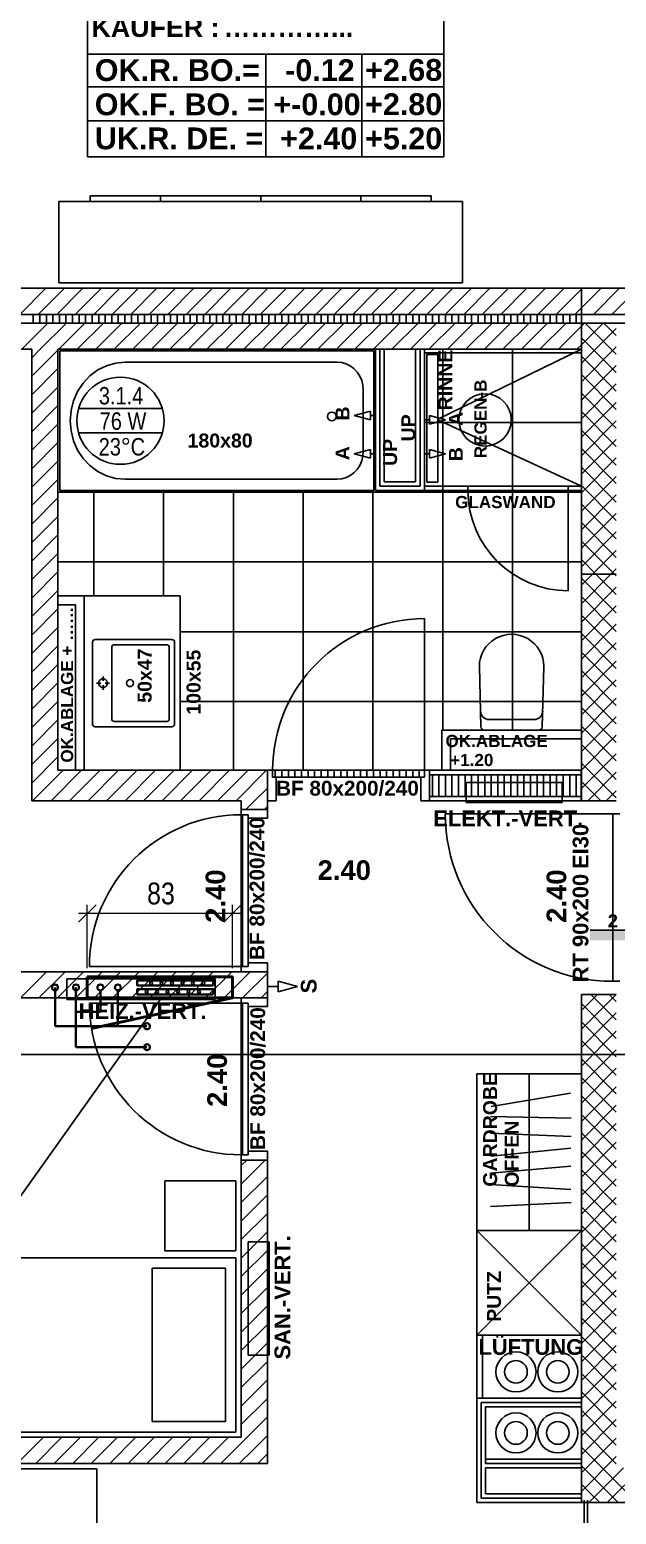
# Model space of a CAD drawing. Extents: x -13068 to 19137, y -13507 to 12485.
# Drawn here: x -5707 to -2345, y -2637 to 5878 of the extents above; entities that cross this region are included whole.
import ezdxf
from ezdxf.lldxf.tags import DXFTag

# ---------------------------------------------------------------- set-up
doc = ezdxf.new("R2010")
doc.units = 0
doc.header["$LTSCALE"] = 50
doc.layers.get('0').update_dxf_attribs({"lineweight": 18})
doc.layers.get('Defpoints').update_dxf_attribs({"lineweight": 25})
for name, color, linetype, lineweight, true_color in [('A04_1.OGHaus 7$0$010 Aussenwände', 9, 'Continuous', 25, 0x808080), ('A04_1.OGHaus 7$0$010 Türen', 9, 'Continuous', 25, 0x808080), ('A04_1.OGHaus 7$0$015 Innenwände', 9, 'Continuous', 25, 0x808080), ('A04_1.OGHaus 7$0$015 Innenwände Bauteilschraffuren', 9, 'Continuous', 25, 0x808080), ('A04_1.OGHaus 7$0$015 Innenwände Schichttrennlinien', 9, 'Continuous', 25, 0x808080), ('A04_1.OGHaus 7$0$060 Möbel Einbau', 9, 'Continuous', 25, 0x808080), ('A04_1.OGHaus 7$0$060 Möbel Einbau Bauteilschraffuren', 9, 'Continuous', 25, 0x808080), ('A04_1.OGHaus 7$0$065 Möbel Einrichtung', 9, 'Continuous', 25, 0x808080), ('A04_1.OGHaus 7$0$090 Schraffuren', 9, 'Continuous', 25, 0x808080), ('A04_1.OGHaus 7$0$090 Schraffuren Bauteilschraffuren', 9, 'Continuous', 25, 0x808080), ('A04_1.OGHaus 7$0$155 Beschriftungen Projekt', 9, 'Continuous', 25, 0x808080), ('A04_1.OGHaus 7$0$155 Beschriftungen Projekt Bauteilschraffuren', 9, 'Continuous', 25, 0x808080), ('H-APPARATE', 7, 'Continuous', 50, 0x7fff9f), ('H-ARMATUREN', 7, 'Continuous', 35, 0x00cc33), ('H-RAUMNUMMERN', 240, 'Continuous', 25, 0xff003f), ('H-RL', 7, 'STRICHLINIE2', 35, 0x7f9fff), ('H-TEXT', 240, 'Continuous', 25, 0xff003f), ('H-VERMASSUNG', 220, 'Continuous', 18, 0xff00bf), ('H-VL', 240, 'Continuous', 35, 0xff003f), ('MRI XREF', 9, 'Continuous', 25, 0x808080)]:
    doc.layers.add(name, color=color, linetype=linetype, lineweight=lineweight, true_color=true_color)
doc.styles.add('MRI', font='ARIALN.TTF')
doc.styles.get("Standard").update_dxf_attribs({"font": 'ARIALN.TTF'})
tags = doc.linetypes.add('HIDDEN', pattern=[0.375, 0.25, -0.125]).pattern_tags.tags
tags[6:7] = [DXFTag(74, 4), DXFTag(75, 0), DXFTag(340, '0'), DXFTag(46, 1.0), DXFTag(50, 0.0), DXFTag(44, 0.0), DXFTag(45, 0.0)]
tags[4:5] = [DXFTag(74, 4), DXFTag(75, 0), DXFTag(340, '0'), DXFTag(46, 1.0), DXFTag(50, 0.0), DXFTag(44, 0.0), DXFTag(45, 0.0)]
tags = doc.linetypes.add('STRICHLINIE2', pattern=[0.75, 0.5, -0.25]).pattern_tags.tags
tags[6:7] = [DXFTag(74, 4), DXFTag(75, 0), DXFTag(340, '0'), DXFTag(46, 1.0), DXFTag(50, 0.0), DXFTag(44, 0.0), DXFTag(45, 0.0)]
tags[4:5] = [DXFTag(74, 4), DXFTag(75, 0), DXFTag(340, '0'), DXFTag(46, 1.0), DXFTag(50, 0.0), DXFTag(44, 0.0), DXFTag(45, 0.0)]

# ---------------------------------------------------------------- blocks, each defined once
blk = doc.blocks.new('Blockreferenz-A0MMLJN3LK', base_point=(-11667.3, -13506.6))
at = {"layer": 'A04_1.OGHaus 7$0$010 Aussenwände', "color": 0, "linetype": 'ByBlock', "lineweight": -2}
blk.add_line((11667.3, 0), (-11667.3, 0), dxfattribs=at)
at = {"layer": 'A04_1.OGHaus 7$0$010 Türen', "color": 0, "linetype": 'ByBlock', "lineweight": -2}
for p, q in [((-3445, 1630), (-3445, 2500)), ((-4315, 1630), (-4345, 1630)), ((-4345, 1630), (-4345, 1455)), ((-4345, 1630), (-4345, 1455)), ((-4315, 1590), (-4315, 1630)), ((-3445, 1630), (-4315, 1630)), ((-4315, 1630), (-4315, 1590)), ((-3445, 1590), (-3445, 1630)), ((-3445, 1630), (-3415, 1630)), ((-3445, 1590), (-3445, 1630)), ((-3415, 1630), (-3415, 1455)), ((-3415, 1630), (-3415, 1455)), ((-4295, 1590), (-4315, 1590)), ((-4315, 1590), (-3445, 1590)), ((-4295, 1455), (-4295, 1590)), ((-3465, 1455), (-3465, 1590)), ((-3465, 1590), (-3445, 1590)), ((-4345, 1455), (-4295, 1455)), ((-3415, 1455), (-3465, 1455)), ((-4495, 1375), (-4495, 1405)), ((-4495, 1405), (-4345, 1405)), ((-4345, 1405), (-4495, 1405)), ((-4455, 1375), (-4495, 1375)), ((-4495, 505), (-4495, 1375)), ((-4495, 1375), (-4455, 1375)), ((-4455, 1355), (-4455, 1375)), ((-4455, 1375), (-4455, 505)), ((-4345, 1405), (-4345, 1355)), ((-2365, 1380), (-3325, 1380)), ((-2325, 1380), (-2365, 1380)), ((-2365, 1380), (-2365, 420)), ((-4345, 1355), (-4455, 1355)), ((-4345, 525), (-4455, 525)), ((-4455, 525), (-4455, 505)), ((-4345, 475), (-4345, 525)), ((-4495, 505), (-5365, 505)), ((-4455, 505), (-4495, 505)), ((-4495, 505), (-4495, 475)), ((-4455, 505), (-4495, 505)), ((-4495, 475), (-4345, 475)), ((-4345, 475), (-4495, 475)), ((-2365, 420), (-2325, 420)), ((-4495, 295), (-5365, 295)), ((-4495, 295), (-4495, 325)), ((-4495, 325), (-4345, 325)), ((-4345, 325), (-4495, 325)), ((-4455, 295), (-4495, 295)), ((-4455, 295), (-4495, 295)), ((-4495, 295), (-4495, -575)), ((-4455, 275), (-4455, 295)), ((-4455, -575), (-4455, 295)), ((-4345, 275), (-4455, 275)), ((-4345, 325), (-4345, 275)), ((-4455, -575), (-4495, -575)), ((-4495, -575), (-4495, -605)), ((-4495, -575), (-4455, -575)), ((-4345, -555), (-4455, -555)), ((-4455, -555), (-4455, -575)), ((-4345, -605), (-4345, -555)), ((-4495, -605), (-4345, -605)), ((-4345, -605), (-4495, -605))]:
    blk.add_line(p, q, dxfattribs=at)
for centre, major_axis in [((-3445, 1630), (0, 870)), ((-4495, 505), (0, 870)), ((-2365, 1380), (-960, 0)), ((-4495, 295), (-870, 0))]:
    blk.add_ellipse(centre, major_axis=major_axis, ratio=1, start_param=0, end_param=1.570796, dxfattribs=at)
at = {"layer": 'A04_1.OGHaus 7$0$015 Innenwände', "color": 0, "linetype": 'ByBlock', "lineweight": -2}
for p, q in [((-2545, 4395), (-6395, 4395)), ((-2545, 4395), (-2545, 4245)), ((-2295, 4395), (-2545, 4395)), ((-2545, 4245), (-2545, 4395)), ((-2545, 4245), (-2295, 4245)), ((-2545, 4195), (-2545, 4245)), ((-2545, 4195), (-2545, 2755)), ((-2545, 4195), (-2345, 4195)), ((-2545, 4045), (-2545, 4195)), ((-6395, 4045), (-5695, 4045)), ((-5695, 4045), (-5695, 1455)), ((-5545, 1630), (-5545, 4045)), ((-5545, 4045), (-2545, 4045)), ((-3725, 4045), (-3700, 4045)), ((-3725, 4045), (-3725, 3235)), ((-3700, 4045), (-3675, 4045)), ((-3675, 3285), (-3675, 4045)), ((-3495, 4045), (-3495, 3285)), ((-3470, 4045), (-3495, 4045)), ((-3445, 4045), (-3470, 4045)), ((-3445, 3235), (-3445, 4045)), ((-3495, 3285), (-3675, 3285)), ((-3444, 3260), (-3444, 3235)), ((-2545, 3260), (-3444, 3260)), ((-2545, 3235), (-2545, 3260)), ((-3725, 3235), (-3445, 3235)), ((-3444, 3235), (-2545, 3235)), ((-2545, 2755), (-2345, 2755)), ((-2545, 2755), (-2545, 1455)), ((-2545, 2755), (-2345, 2755)), ((-4345, 1630), (-5545, 1630)), ((-4345, 1630), (-4345, 1455)), ((-3415, 1630), (-3415, 1455)), ((-3415, 1630), (-3415, 1455)), ((-2546, 1630), (-3415, 1630)), ((-2546, 1455), (-2546, 1630)), ((-5695, 1455), (-4495, 1455)), ((-4495, 1455), (-4495, 1405)), ((-4345, 1405), (-4345, 1455)), ((-3415, 1455), (-2546, 1455)), ((-2345, 1455), (-2545, 1455)), ((-4345, 1405), (-4495, 1405)), ((-4495, 475), (-9370, 475)), ((-4345, 475), (-4495, 475)), ((-4345, 325), (-4345, 475)), ((-2345, 345), (-2545, 345)), ((-2545, 345), (-2545, -2570)), ((-9370, 325), (-4495, 325)), ((-4345, 325), (-4495, 325)), ((-4345, -605), (-4495, -605)), ((-4495, -605), (-4495, -2195)), ((-4345, -2345), (-4345, -605)), ((-2545, -1970), (-3145, -1970)), ((-3145, -1970), (-3145, -2570)), ((-3095, -2020), (-2545, -2020)), ((-3095, -2345), (-3095, -2020)), ((-2545, -1970), (-2545, -1995)), ((-2545, -1995), (-2545, -2020)), ((-4495, -2195), (-9395, -2195)), ((-9395, -2345), (-4345, -2345)), ((-3095, -2320), (-3095, -2345)), ((-2545, -2320), (-3095, -2320)), ((-3095, -2370), (-2545, -2370)), ((-3095, -2520), (-3095, -2370)), ((-2545, -2320), (-2545, -2345)), ((-2545, -2345), (-2545, -2370)), ((-2545, -2520), (-3095, -2520)), ((-2545, -2545), (-2545, -2520)), ((-2545, -2570), (-2545, -2545)), ((-3145, -2570), (-2545, -2570)), ((-2545, -2570), (-25, -2570))]:
    blk.add_line(p, q, dxfattribs=at)
at = {"layer": 'A04_1.OGHaus 7$0$015 Innenwände Bauteilschraffuren', "color": 0, "linetype": 'ByBlock', "lineweight": -2}
for p, q in [((-5764.6, 4245), (-5614.6, 4395)), ((-5658.5, 4245), (-5508.5, 4395)), ((-5552.4, 4245), (-5402.4, 4395)), ((-5446.4, 4245), (-5296.4, 4395)), ((-5340.3, 4245), (-5190.3, 4395)), ((-5234.2, 4245), (-5084.2, 4395)), ((-5128.2, 4245), (-4978.2, 4395)), ((-5022.1, 4245), (-4872.1, 4395)), ((-4916.1, 4245), (-4766.1, 4395)), ((-4810, 4245), (-4660, 4395)), ((-4703.9, 4245), (-4553.9, 4395)), ((-4597.9, 4245), (-4447.9, 4395)), ((-4491.8, 4245), (-4341.8, 4395)), ((-4385.7, 4245), (-4235.7, 4395)), ((-4279.7, 4245), (-4129.7, 4395)), ((-4173.6, 4245), (-4023.6, 4395)), ((-4067.5, 4245), (-3917.5, 4395)), ((-3961.5, 4245), (-3811.5, 4395)), ((-3855.4, 4245), (-3705.4, 4395)), ((-3749.3, 4245), (-3599.3, 4395)), ((-3643.3, 4245), (-3493.3, 4395)), ((-3537.2, 4245), (-3387.2, 4395)), ((-3431.1, 4245), (-3281.1, 4395)), ((-3325.1, 4245), (-3175.1, 4395)), ((-3219, 4245), (-3069, 4395)), ((-3112.9, 4245), (-2962.9, 4395)), ((-3006.9, 4245), (-2856.9, 4395)), ((-2900.8, 4245), (-2750.8, 4395)), ((-2794.7, 4245), (-2644.7, 4395)), ((-2688.7, 4245), (-2545, 4388.7)), ((-2545, 4388.7), (-2538.7, 4395)), ((-2545, 4282.6), (-2432.6, 4395)), ((-2476.5, 4245), (-2326.5, 4395)), ((-2582.6, 4245), (-2545, 4282.6)), ((-2370.5, 4245), (-2295, 4320.5)), ((-5752.4, 4045), (-5602.4, 4195)), ((-5686.8, 4195), (-5686.8, 4245)), ((-5649.3, 4195), (-5649.3, 4245)), ((-5646.4, 4045), (-5496.4, 4195)), ((-5611.8, 4195), (-5611.8, 4245)), ((-5574.3, 4195), (-5574.3, 4245)), ((-5540.3, 4045), (-5390.3, 4195)), ((-5536.8, 4195), (-5536.8, 4245)), ((-5499.3, 4195), (-5499.3, 4245)), ((-5461.8, 4195), (-5461.8, 4245)), ((-5434.2, 4045), (-5284.2, 4195)), ((-5424.3, 4195), (-5424.3, 4245)), ((-5386.8, 4195), (-5386.8, 4245)), ((-5349.3, 4195), (-5349.3, 4245)), ((-5328.2, 4045), (-5178.2, 4195)), ((-5311.8, 4195), (-5311.8, 4245)), ((-5274.3, 4195), (-5274.3, 4245)), ((-5236.8, 4195), (-5236.8, 4245)), ((-5222.1, 4045), (-5072.1, 4195)), ((-5199.3, 4195), (-5199.3, 4245)), ((-5161.8, 4195), (-5161.8, 4245)), ((-5124.3, 4195), (-5124.3, 4245)), ((-5116.1, 4045), (-4966.1, 4195)), ((-5086.8, 4195), (-5086.8, 4245)), ((-5049.3, 4195), (-5049.3, 4245)), ((-5011.8, 4195), (-5011.8, 4245)), ((-5010, 4045), (-4860, 4195)), ((-4974.3, 4195), (-4974.3, 4245)), ((-4936.8, 4195), (-4936.8, 4245)), ((-4903.9, 4045), (-4753.9, 4195)), ((-4899.3, 4195), (-4899.3, 4245)), ((-4861.8, 4195), (-4861.8, 4245)), ((-4824.3, 4195), (-4824.3, 4245)), ((-4797.9, 4045), (-4647.9, 4195)), ((-4786.8, 4195), (-4786.8, 4245)), ((-4749.3, 4195), (-4749.3, 4245)), ((-4711.8, 4195), (-4711.8, 4245)), ((-4691.8, 4045), (-4541.8, 4195)), ((-4674.3, 4195), (-4674.3, 4245)), ((-4636.8, 4195), (-4636.8, 4245)), ((-4599.3, 4195), (-4599.3, 4245)), ((-4585.7, 4045), (-4435.7, 4195)), ((-4561.8, 4195), (-4561.8, 4245)), ((-4524.3, 4195), (-4524.3, 4245)), ((-4486.8, 4195), (-4486.8, 4245)), ((-4479.7, 4045), (-4329.7, 4195)), ((-4449.3, 4195), (-4449.3, 4245)), ((-4411.8, 4195), (-4411.8, 4245)), ((-4374.3, 4195), (-4374.3, 4245)), ((-4373.6, 4045), (-4223.6, 4195)), ((-4336.8, 4195), (-4336.8, 4245)), ((-4299.3, 4195), (-4299.3, 4245)), ((-4267.5, 4045), (-4117.5, 4195)), ((-4261.8, 4195), (-4261.8, 4245)), ((-4224.3, 4195), (-4224.3, 4245)), ((-4186.8, 4195), (-4186.8, 4245)), ((-4161.5, 4045), (-4011.5, 4195)), ((-4149.3, 4195), (-4149.3, 4245)), ((-4111.8, 4195), (-4111.8, 4245)), ((-4074.3, 4195), (-4074.3, 4245)), ((-4055.4, 4045), (-3905.4, 4195)), ((-4036.8, 4195), (-4036.8, 4245)), ((-3999.3, 4195), (-3999.3, 4245)), ((-3961.8, 4195), (-3961.8, 4245)), ((-3949.3, 4045), (-3799.3, 4195)), ((-3924.3, 4195), (-3924.3, 4245)), ((-3886.8, 4195), (-3886.8, 4245)), ((-3849.3, 4195), (-3849.3, 4245)), ((-3843.3, 4045), (-3693.3, 4195)), ((-3811.8, 4195), (-3811.8, 4245)), ((-3774.3, 4195), (-3774.3, 4245)), ((-3737.2, 4045), (-3587.2, 4195)), ((-3736.8, 4195), (-3736.8, 4245)), ((-3699.3, 4195), (-3699.3, 4245)), ((-3661.8, 4195), (-3661.8, 4245)), ((-3631.1, 4045), (-3481.1, 4195)), ((-3624.3, 4195), (-3624.3, 4245)), ((-3586.8, 4195), (-3586.8, 4245)), ((-3549.3, 4195), (-3549.3, 4245)), ((-3525.1, 4045), (-3375.1, 4195)), ((-3511.8, 4195), (-3511.8, 4245)), ((-3474.3, 4195), (-3474.3, 4245)), ((-3436.8, 4195), (-3436.8, 4245)), ((-3419, 4045), (-3269, 4195)), ((-3399.3, 4195), (-3399.3, 4245)), ((-3361.8, 4195), (-3361.8, 4245)), ((-3324.3, 4195), (-3324.3, 4245)), ((-3312.9, 4045), (-3162.9, 4195)), ((-3286.8, 4195), (-3286.8, 4245)), ((-3249.3, 4195), (-3249.3, 4245)), ((-3211.8, 4195), (-3211.8, 4245)), ((-3206.9, 4045), (-3056.9, 4195)), ((-3174.3, 4195), (-3174.3, 4245)), ((-3136.8, 4195), (-3136.8, 4245)), ((-3100.8, 4045), (-2950.8, 4195)), ((-3099.3, 4195), (-3099.3, 4245)), ((-3061.8, 4195), (-3061.8, 4245)), ((-3024.3, 4195), (-3024.3, 4245)), ((-2994.7, 4045), (-2844.7, 4195)), ((-2986.8, 4195), (-2986.8, 4245)), ((-2949.3, 4195), (-2949.3, 4245)), ((-2911.8, 4195), (-2911.8, 4245)), ((-2888.7, 4045), (-2738.7, 4195)), ((-2874.3, 4195), (-2874.3, 4245)), ((-2836.8, 4195), (-2836.8, 4245)), ((-2799.3, 4195), (-2799.3, 4245)), ((-2782.6, 4045), (-2632.6, 4195)), ((-2761.8, 4195), (-2761.8, 4245)), ((-2724.3, 4195), (-2724.3, 4245)), ((-2686.8, 4195), (-2686.8, 4245)), ((-2676.5, 4045), (-2545, 4176.5)), ((-2649.3, 4195), (-2649.3, 4245)), ((-2611.8, 4195), (-2611.8, 4245)), ((-2574.3, 4195), (-2574.3, 4245)), ((-2545, 4176.5), (-2526.5, 4195)), ((-2545, 4070.5), (-2420.5, 4195)), ((-2345, 4017.4), (-2522.6, 4195)), ((-2345, 4123.4), (-2416.6, 4195)), ((-2545, 3964.4), (-2345, 4164.4)), ((-2345, 3911.3), (-2545, 4111.3)), ((-5695, 3996.4), (-5646.4, 4045)), ((-5695, 3890.3), (-5545, 4040.3)), ((-2570.5, 4045), (-2545, 4070.5)), ((-2545, 3858.3), (-2345, 4058.3)), ((-2345, 3805.2), (-2545, 4005.2)), ((-5695, 3784.2), (-5545, 3934.2)), ((-2545, 3752.3), (-2345, 3952.3)), ((-2345, 3699.2), (-2545, 3899.2)), ((-2545, 3646.2), (-2345, 3846.2)), ((-5695, 3678.2), (-5545, 3828.2)), ((-2345, 3593.1), (-2545, 3793.1)), ((-5695, 3572.1), (-5545, 3722.1)), ((-2545, 3540.1), (-2345, 3740.1)), ((-2345, 3487), (-2545, 3687)), ((-5695, 3466.1), (-5545, 3616.1)), ((-2545, 3434.1), (-2345, 3634.1)), ((-2345, 3381), (-2545, 3581)), ((-5695, 3360), (-5545, 3510)), ((-2545, 3328), (-2345, 3528)), ((-2345, 3274.9), (-2545, 3474.9)), ((-2545, 3221.9), (-2345, 3421.9)), ((-5695, 3253.9), (-5545, 3403.9)), ((-2345, 3168.8), (-2545, 3368.8)), ((-5695, 3147.9), (-5545, 3297.9)), ((-2545, 3115.9), (-2345, 3315.9)), ((-2345, 3062.8), (-2545, 3262.8)), ((-5695, 3041.8), (-5545, 3191.8)), ((-2545, 3009.8), (-2345, 3209.8)), ((-2345, 2956.7), (-2545, 3156.7)), ((-5695, 2935.7), (-5545, 3085.7)), ((-2545, 2903.7), (-2345, 3103.7)), ((-2345, 2850.6), (-2545, 3050.6)), ((-2545, 2797.7), (-2345, 2997.7)), ((-5695, 2829.7), (-5545, 2979.7)), ((-2355.4, 2755), (-2545, 2944.6)), ((-5695, 2723.6), (-5545, 2873.6)), ((-2461.5, 2755), (-2545, 2838.5)), ((-2481.6, 2755), (-2345, 2891.6)), ((-5695, 2617.5), (-5545, 2767.5)), ((-2545, 2691.6), (-2481.6, 2755)), ((-2545, 2585.5), (-2375.5, 2755)), ((-2345, 2532.4), (-2545, 2732.4)), ((-2345, 2638.5), (-2461.5, 2755)), ((-2375.5, 2755), (-2345, 2785.5)), ((-2345, 2744.6), (-2355.4, 2755)), ((-5695, 2511.5), (-5545, 2661.5)), ((-2545, 2479.5), (-2345, 2679.5)), ((-5695, 2405.4), (-5545, 2555.4)), ((-2345, 2426.4), (-2545, 2626.4)), ((-2545, 2373.4), (-2345, 2573.4)), ((-2345, 2320.3), (-2545, 2520.3)), ((-5695, 2299.3), (-5545, 2449.3)), ((-2545, 2267.3), (-2345, 2467.3)), ((-2345, 2214.2), (-2545, 2414.2)), ((-5695, 2193.3), (-5545, 2343.3)), ((-2545, 2161.3), (-2345, 2361.3)), ((-2345, 2108.2), (-2545, 2308.2)), ((-5695, 2087.2), (-5545, 2237.2)), ((-2545, 2055.2), (-2345, 2255.2)), ((-5695, 1981.1), (-5545, 2131.1)), ((-2345, 2002.1), (-2545, 2202.1)), ((-2545, 1949.1), (-2345, 2149.1)), ((-2345, 1896.1), (-2545, 2096.1)), ((-5695, 1875.1), (-5545, 2025.1)), ((-2545, 1843.1), (-2345, 2043.1)), ((-2345, 1790), (-2545, 1990)), ((-5695, 1769), (-5545, 1919)), ((-2545, 1737), (-2345, 1937)), ((-2345, 1683.9), (-2545, 1883.9)), ((-5695, 1662.9), (-5545, 1812.9)), ((-2545, 1630.9), (-2345, 1830.9)), ((-5695, 1556.9), (-5545, 1706.9)), ((-2345, 1577.9), (-2545, 1777.9)), ((-2545, 1524.9), (-2345, 1724.9)), ((-5690.8, 1455), (-5515.8, 1630)), ((-5584.7, 1455), (-5409.7, 1630)), ((-5478.7, 1455), (-5303.7, 1630)), ((-5372.6, 1455), (-5197.6, 1630)), ((-5266.5, 1455), (-5091.5, 1630)), ((-5160.5, 1455), (-4985.5, 1630)), ((-5054.4, 1455), (-4879.4, 1630)), ((-4948.3, 1455), (-4773.3, 1630)), ((-4842.3, 1455), (-4667.3, 1630)), ((-4736.2, 1455), (-4561.2, 1630)), ((-4630.1, 1455), (-4455.1, 1630)), ((-4524.1, 1455), (-4349.1, 1630)), ((-4299.3, 1590), (-4299.3, 1630)), ((-4261.8, 1590), (-4261.8, 1630)), ((-4224.3, 1590), (-4224.3, 1630)), ((-4186.8, 1590), (-4186.8, 1630)), ((-4149.3, 1590), (-4149.3, 1630)), ((-4111.8, 1590), (-4111.8, 1630)), ((-4074.3, 1590), (-4074.3, 1630)), ((-4036.8, 1590), (-4036.8, 1630)), ((-3999.3, 1590), (-3999.3, 1630)), ((-3961.8, 1590), (-3961.8, 1630)), ((-3924.3, 1590), (-3924.3, 1630)), ((-3886.8, 1590), (-3886.8, 1630)), ((-3849.3, 1590), (-3849.3, 1630)), ((-3811.8, 1590), (-3811.8, 1630)), ((-3774.3, 1590), (-3774.3, 1630)), ((-3736.8, 1590), (-3736.8, 1630)), ((-3699.3, 1590), (-3699.3, 1630)), ((-3661.8, 1590), (-3661.8, 1630)), ((-3624.3, 1590), (-3624.3, 1630)), ((-3586.8, 1590), (-3586.8, 1630)), ((-3549.3, 1590), (-3549.3, 1630)), ((-3511.8, 1590), (-3511.8, 1630)), ((-3474.3, 1590), (-3474.3, 1630)), ((-2345, 1471.8), (-2545, 1671.8)), ((-2508.8, 1455), (-2345, 1618.8)), ((-3399.3, 1605), (-3399.3, 1480)), ((-3361.8, 1605), (-3361.8, 1480)), ((-3324.3, 1605), (-3324.3, 1480)), ((-3286.8, 1605), (-3286.8, 1480)), ((-3249.3, 1605), (-3249.3, 1480)), ((-3211.8, 1605), (-3211.8, 1480)), ((-3174.3, 1605), (-3174.3, 1480)), ((-3136.8, 1605), (-3136.8, 1480)), ((-3099.3, 1605), (-3099.3, 1480)), ((-3061.8, 1605), (-3061.8, 1480)), ((-3024.3, 1605), (-3024.3, 1480)), ((-2986.8, 1605), (-2986.8, 1480)), ((-2949.3, 1605), (-2949.3, 1480)), ((-2911.8, 1605), (-2911.8, 1480)), ((-2874.3, 1605), (-2874.3, 1480)), ((-2836.8, 1605), (-2836.8, 1480)), ((-2799.3, 1605), (-2799.3, 1480)), ((-2761.8, 1605), (-2761.8, 1480)), ((-2724.3, 1605), (-2724.3, 1480)), ((-2686.8, 1605), (-2686.8, 1480)), ((-2649.3, 1605), (-2649.3, 1480)), ((-2611.8, 1605), (-2611.8, 1480)), ((-2574.3, 1605), (-2574.3, 1480)), ((-2434.3, 1455), (-2545, 1565.7)), ((-4468, 1405), (-4418, 1455)), ((-4418, 1455), (-4345, 1528)), ((-2540.3, 1455), (-2545, 1459.7)), ((-2402.8, 1455), (-2345, 1512.8)), ((-4486.8, 505), (-4486.8, 1375)), ((-4361.9, 1405), (-4345, 1421.9)), ((-5760.1, 325), (-5610.1, 475)), ((-5654.1, 325), (-5504.1, 475)), ((-5548, 325), (-5398, 475)), ((-5441.9, 325), (-5291.9, 475)), ((-5335.9, 325), (-5185.9, 475)), ((-5229.8, 325), (-5079.8, 475)), ((-5123.7, 325), (-4973.7, 475)), ((-5017.7, 325), (-4867.7, 475)), ((-4911.6, 325), (-4761.6, 475)), ((-4805.5, 325), (-4655.5, 475)), ((-4699.5, 325), (-4549.5, 475)), ((-4495, 423.4), (-4443.4, 475)), ((-4487.3, 325), (-4345, 467.3)), ((-4593.4, 325), (-4495, 423.4)), ((-4381.3, 325), (-4345, 361.3)), ((-2545, 252.1), (-2452.1, 345)), ((-2545, 146), (-2346, 345)), ((-2345, 199), (-2491, 345)), ((-2345, 305.1), (-2384.9, 345)), ((-4486.8, -575), (-4486.8, 295)), ((-2345, 92.9), (-2545, 292.9)), ((-2545, 40), (-2345, 240)), ((-2345, -13.1), (-2545, 186.9)), ((-2545, -66.1), (-2345, 133.9)), ((-2345, -119.2), (-2545, 80.8)), ((-2545, -172.2), (-2345, 27.8)), ((-2345, -225.3), (-2545, -25.3)), ((-2545, -278.2), (-2345, -78.2)), ((-2345, -331.3), (-2545, -131.3)), ((-2545, -384.3), (-2345, -184.3)), ((-2345, -437.4), (-2545, -237.4)), ((-2545, -490.4), (-2345, -290.4)), ((-2345, -543.5), (-2545, -343.5)), ((-2545, -596.4), (-2345, -396.4)), ((-2345, -649.5), (-2545, -449.5)), ((-2545, -702.5), (-2345, -502.5)), ((-2345, -755.6), (-2545, -555.6)), ((-4495, -637.2), (-4462.8, -605)), ((-4495, -743.3), (-4356.7, -605)), ((-2545, -808.6), (-2345, -608.6)), ((-2345, -861.7), (-2545, -661.7)), ((-4495, -849.4), (-4345, -699.4)), ((-2545, -914.6), (-2345, -714.6)), ((-4495, -955.4), (-4345, -805.4)), ((-2345, -967.7), (-2545, -767.7)), ((-2545, -1020.7), (-2345, -820.7)), ((-4495, -1061.5), (-4345, -911.5)), ((-2345, -1073.8), (-2545, -873.8)), ((-2545, -1126.8), (-2345, -926.8)), ((-4495, -1167.6), (-4345, -1017.6)), ((-2345, -1179.9), (-2545, -979.9)), ((-2545, -1232.8), (-2345, -1032.8)), ((-2345, -1285.9), (-2545, -1085.9)), ((-4495, -1273.6), (-4345, -1123.6)), ((-2545, -1338.9), (-2345, -1138.9)), ((-2345, -1392), (-2545, -1192)), ((-4495, -1379.7), (-4345, -1229.7)), ((-2545, -1445), (-2345, -1245)), ((-4495, -1485.8), (-4345, -1335.8)), ((-2345, -1498.1), (-2545, -1298.1)), ((-2545, -1551), (-2345, -1351)), ((-4495, -1591.8), (-4345, -1441.8)), ((-2345, -1604.1), (-2545, -1404.1)), ((-2545, -1657.1), (-2345, -1457.1)), ((-2345, -1710.2), (-2545, -1510.2)), ((-4495, -1697.9), (-4345, -1547.9)), ((-2545, -1763.2), (-2345, -1563.2)), ((-2345, -1816.3), (-2545, -1616.3)), ((-4495, -1804), (-4345, -1654)), ((-2545, -1869.2), (-2345, -1669.2)), ((-4495, -1910), (-4345, -1760)), ((-2345, -1922.3), (-2545, -1722.3)), ((-2545, -1975.3), (-2345, -1775.3)), ((-4495, -2016.1), (-4345, -1866.1)), ((-2345, -2028.4), (-2545, -1828.4)), ((-2545, -2081.4), (-2345, -1881.4)), ((-2345, -2134.5), (-2545, -1934.5)), ((-4495, -2122.2), (-4345, -1972.2)), ((-2545, -2187.4), (-2345, -1987.4)), ((-2345, -2240.5), (-2545, -2040.5)), ((-4478.4, -2211.6), (-4345, -2078.2)), ((-2545, -2293.5), (-2345, -2093.5)), ((-5778.5, -2345), (-5628.5, -2195)), ((-5672.4, -2345), (-5522.4, -2195)), ((-5566.4, -2345), (-5416.4, -2195)), ((-5460.3, -2345), (-5310.3, -2195)), ((-5354.2, -2345), (-5204.2, -2195)), ((-5248.2, -2345), (-5098.2, -2195)), ((-5142.1, -2345), (-4992.1, -2195)), ((-5036, -2345), (-4886, -2195)), ((-4930, -2345), (-4780, -2195)), ((-4823.9, -2345), (-4673.9, -2195)), ((-4717.8, -2345), (-4567.8, -2195)), ((-4611.8, -2345), (-4478.4, -2211.6)), ((-4425.3, -2264.7), (-4345, -2184.3)), ((-2345, -2346.6), (-2545, -2146.6)), ((-2545, -2399.6), (-2345, -2199.6)), ((-4505.7, -2345), (-4425.3, -2264.7)), ((-4372.3, -2317.7), (-4345, -2290.4)), ((-2386.3, -2411.3), (-2545, -2252.7)), ((-4399.6, -2345), (-4372.3, -2317.7)), ((-2545, -2505.6), (-2345, -2305.6)), ((-2439.4, -2464.4), (-2545, -2358.7)), ((-2503.3, -2570), (-2303.3, -2370)), ((-2397.2, -2570), (-2197.2, -2370)), ((-2492.4, -2517.4), (-2545, -2464.8)), ((-2333.7, -2570), (-2439.4, -2464.4)), ((-2227.7, -2570), (-2386.3, -2411.3)), ((-2439.8, -2570), (-2492.4, -2517.4))]:
    blk.add_line(p, q, dxfattribs=at)
at = {"layer": 'A04_1.OGHaus 7$0$015 Innenwände Schichttrennlinien', "color": 0, "linetype": 'ByBlock', "lineweight": -2}
for p, q in [((-6395, 4245), (-2545, 4245)), ((-6395, 4195), (-2545, 4195)), ((-3700, 4045), (-3700, 3260)), ((-3470, 3260), (-3470, 4045)), ((-3700, 3260), (-3470, 3260)), ((-2546, 1605), (-3415, 1605)), ((-2546, 1480), (-3415, 1480)), ((-3120, -1995), (-3120, -2545)), ((-2545, -1995), (-3120, -1995)), ((-2545, -2345), (-3095, -2345)), ((-3120, -2545), (-2545, -2545))]:
    blk.add_line(p, q, dxfattribs=at)
at = {"layer": 'A04_1.OGHaus 7$0$060 Möbel Einbau', "color": 0, "linetype": 'ByBlock', "lineweight": -2}
for p, q in [((-3735, 4035), (-5535, 4035)), ((-5535, 4035), (-5535, 3235)), ((-3735, 3235), (-3735, 4035)), ((-3367.2, 3643.5), (-2545, 4045)), ((-5317.5, 3926), (-5362.5, 3892.4)), ((-5267.7, 3950.7), (-5317.5, 3926)), ((-5214.7, 3965.9), (-5267.7, 3950.7)), ((-5160, 3971), (-5214.7, 3965.9)), ((-3945, 3971), (-5160, 3971)), ((-3919, 3968.6), (-3945, 3971)), ((-3893.7, 3961.4), (-3919, 3968.6)), ((-3870, 3949.6), (-3893.7, 3961.4)), ((-3848.6, 3933.6), (-3870, 3949.6)), ((-3830.1, 3913.8), (-3848.6, 3933.6)), ((-5401.3, 3851), (-5432.8, 3803)), ((-5362.5, 3892.4), (-5401.3, 3851)), ((-3815.1, 3891), (-3830.1, 3913.8)), ((-3804, 3865.7), (-3815.1, 3891)), ((-3797.3, 3838.8), (-3804, 3865.7)), ((-3795, 3811), (-3797.3, 3838.8)), ((-5456, 3749.9), (-5470.2, 3693.3)), ((-5432.8, 3803), (-5456, 3749.9)), ((-3795, 3459), (-3795, 3811)), ((-5470.2, 3693.3), (-5475, 3635)), ((-3847, 3665), (-3753.7, 3690)), ((-3847, 3665), (-3753.7, 3640)), ((-3753.7, 3690), (-3753.7, 3640)), ((-3753.7, 3665), (-3725, 3665)), ((-3323, 3640), (-3416.3, 3665)), ((-3416.3, 3615), (-3416.3, 3665)), ((-5475, 3635), (-5470.2, 3576.7)), ((-5470.2, 3576.7), (-5456, 3520.1)), ((-3416.3, 3640), (-3445, 3640)), ((-3323, 3640), (-3416.3, 3615)), ((-2545, 3260), (-3367.2, 3640)), ((-5456, 3520.1), (-5432.8, 3467)), ((-5432.8, 3467), (-5401.3, 3419)), ((-5401.3, 3419), (-5362.5, 3377.6)), ((-3847, 3445), (-3753.7, 3470)), ((-3847, 3445), (-3753.7, 3420)), ((-3804, 3404.3), (-3797.3, 3431.2)), ((-3797.3, 3431.2), (-3795, 3459)), ((-3753.7, 3470), (-3753.7, 3420)), ((-3753.7, 3445), (-3725, 3445)), ((-3416.3, 3445), (-3445, 3445)), ((-3323, 3445), (-3416.3, 3470)), ((-3416.3, 3420), (-3416.3, 3470)), ((-3323, 3445), (-3416.3, 3420)), ((-5362.5, 3377.6), (-5317.5, 3344)), ((-5317.5, 3344), (-5267.7, 3319.3)), ((-3870, 3320.4), (-3848.6, 3336.4)), ((-3848.6, 3336.4), (-3830.1, 3356.2)), ((-3830.1, 3356.2), (-3815.1, 3379)), ((-3815.1, 3379), (-3804, 3404.3)), ((-5267.7, 3319.3), (-5214.7, 3304.1)), ((-5214.7, 3304.1), (-5160, 3299)), ((-5160, 3299), (-3945, 3299)), ((-3945, 3299), (-3919, 3301.4)), ((-3919, 3301.4), (-3893.7, 3308.6)), ((-3893.7, 3308.6), (-3870, 3320.4)), ((-3195.6, 3235), (-3195.6, 3260)), ((-2620.6, 2660), (-2620.6, 3260)), ((-5535, 3235), (-3735, 3235)), ((-5395, 2630), (-5545, 2630)), ((-5445, 2580), (-5545, 2580)), ((-5445, 1630), (-5445, 2580)), ((-5395, 1630), (-5395, 2630)), ((-4845, 2630), (-5395, 2630)), ((-4845, 1630), (-4845, 2630)), ((-5346.9, 2365), (-5346.9, 1895)), ((-4891.9, 2380), (-5331.9, 2380)), ((-5236.9, 2335), (-5236.9, 1925)), ((-4921.9, 2350), (-5221.9, 2350)), ((-4906.9, 1925), (-4906.9, 2335)), ((-4876.9, 1895), (-4876.9, 2365)), ((-3130, 2225), (-3120.7, 1879.6)), ((-2760, 2225), (-2769.3, 1879.6)), ((-5299.4, 2130), (-5324.4, 2130)), ((-5286.9, 2142.5), (-5286.9, 2167.5)), ((-5274.4, 2130), (-5249.4, 2130)), ((-5286.9, 2117.5), (-5286.9, 2092.5)), ((-5331.9, 1880), (-4891.9, 1880)), ((-5221.9, 1910), (-4921.9, 1910)), ((-3073.1, 1921.2), (-2816.9, 1921.2)), ((-2545, 1860), (-3345, 1860)), ((-3345, 1860), (-3345, 1630)), ((-2545, 1810), (-3295, 1810)), ((-3295, 1810), (-3295, 1630)), ((-2789.1, 1860), (-3100.9, 1860)), ((-5395, 1630), (-4845, 1630)), ((-4345, 390.4), (-4283.5, 390.4)), ((-4171.5, 390.4), (-4283.5, 420.4)), ((-4283.5, 360.4), (-4283.5, 420.4)), ((-4171.5, 390.4), (-4283.5, 360.4)), ((-2545, -110), (-3145, -110)), ((-3145, -110), (-3145, -1010)), ((-2845, -1010), (-2845, -110)), ((-2545, -1010), (-2545, -110)), ((-2607.4, -221.4), (-3062.6, -298.6)), ((-2604.2, -365.4), (-3065.8, -354.6)), ((-2604.3, -469.4), (-3065.7, -450.6)), ((-2605.3, -536.8), (-3064.7, -583.2)), ((-2605.1, -639.4), (-3064.9, -680.6)), ((-2604.6, -774.8), (-3065.4, -745.2)), ((-2604.4, -848), (-3065.6, -872)), ((-3145, -1010), (-2545, -1010)), ((-3145, -1010), (-3145, -1610)), ((-2545, -1010), (-3145, -1010)), ((-3145, -1010), (-2545, -1610)), ((-3145, -1610), (-2545, -1010)), ((-2545, -1610), (-2545, -1010)), ((-3145, -1610), (-2545, -1610)), ((-3145, -1970), (-3145, -1610)), ((-2530, -2555), (-2530, -5115)), ((-2510, -5115), (-2510, -2555))]:
    blk.add_line(p, q, dxfattribs=at)
for centre, radius in [((-3096.9, 3640), 150), ((-3975, 3660), 25), ((-5131.9, 2130), 20), ((-2920, -1820), 115), ((-2920, -1820), 65), ((-2680, -1820), 115), ((-2680, -1820), 65), ((-2920, -2170), 115), ((-2920, -2170), 65), ((-2680, -2170), 115), ((-2680, -2170), 65)]:
    blk.add_circle(centre, radius, dxfattribs=at)
for centre, major_axis, ratio, start_param, end_param in [((-2620.6, 3235), (-575, 0), 1, 0, 1.570796), ((-2945, 2225), (185, 0), 1, 0, 3.141593), ((-5331.9, 2365), (0, 15), 1, 0, 1.570796), ((-5221.9, 2335), (0, 15), 1, 0, 1.570796), ((-4921.9, 2335), (15, 0), 1, 0, 1.570796), ((-4891.9, 2365), (15, 0), 1, 0, 1.570796), ((-5286.9, 2130), (0, 25), 1, 0, 3.141593), ((-5286.9, 2130), (0, -25), 1, 0, 3.141593), ((-3073.1, 1971.2), (-50, -1.4), 1, 0, 1.543814), ((-2816.9, 1971.2), (0, -50), 1, 0, 1.543814), ((-5331.9, 1895), (-15, 0), 1, 0, 1.570796), ((-5221.9, 1925), (-15, 0), 1, 0, 1.570796), ((-4921.9, 1925), (0, -15), 1, 0, 1.570796), ((-4891.9, 1895), (0, -15), 1, 0, 1.570796), ((-3100.9, 1880.2), (0, 20.2), 0.977697, 1.598761, 3.141593), ((-2789.1, 1880.2), (0, 20.2), 0.977697, 3.141593, 4.684424)]:
    blk.add_ellipse(centre, major_axis=major_axis, ratio=ratio, start_param=start_param, end_param=end_param, dxfattribs=at)
at = {"layer": 'A04_1.OGHaus 7$0$060 Möbel Einbau Bauteilschraffuren', "color": 0, "linetype": 'ByBlock', "lineweight": -2}
for p, q in [((-3205, 1560), (-2655, 1560)), ((-3205, 1445), (-3205, 1560)), ((-2655, 1560), (-2655, 1445)), ((-2655, 1445), (-3205, 1445)), ((-5495, 435), (-4645, 435)), ((-5495, 315), (-5495, 435)), ((-4645, 435), (-4645, 315)), ((-4645, 315), (-5495, 315)), ((-4335, -1075), (-4455, -1075)), ((-4455, -1075), (-4455, -1725)), ((-4335, -1725), (-4335, -1075)), ((-4455, -1725), (-4335, -1725))]:
    blk.add_line(p, q, dxfattribs=at)
at = {"layer": 'A04_1.OGHaus 7$0$065 Möbel Einrichtung', "color": 0, "linetype": 'ByBlock', "lineweight": -2}
for p, q in [((-3226.2, 4892), (-5540.2, 4892)), ((-5540.2, 4892), (-5540.2, 4425)), ((-5360.2, 4892), (-5360.2, 4925)), ((-5360.2, 4925), (-3406.2, 4925)), ((-3406.2, 4892), (-5360.2, 4892)), ((-4957.2, 4892), (-4957.2, 4925)), ((-4383.2, 4892), (-4383.2, 4925)), ((-3809.2, 4892), (-3809.2, 4925)), ((-3406.2, 4925), (-3406.2, 4892)), ((-3226.2, 4425), (-3226.2, 4892)), ((-5540.2, 4425), (-3226.2, 4425)), ((-4932.4, -725), (-4932.4, -1125)), ((-4525, -725), (-4932.4, -725)), ((-4525, -1125), (-4525, -725)), ((-4525, -1165), (-6525, -1165)), ((-4932.4, -1125), (-4525, -1125)), ((-4525, -2165), (-4525, -1165)), ((-5005, -1225), (-5005, -2105)), ((-4585, -1225), (-5005, -1225)), ((-4585, -2105), (-4585, -1225)), ((-5005, -2105), (-4585, -2105)), ((-6525, -2165), (-4525, -2165)), ((-5322.8, -2375.1), (-7636.8, -2375.1)), ((-5322.8, -2842.1), (-5322.8, -2375.1))]:
    blk.add_line(p, q, dxfattribs=at)
at = {"layer": 'A04_1.OGHaus 7$0$090 Schraffuren', "color": 0, "linetype": 'ByBlock', "lineweight": -2}
for p, q in [((-2545, 4025), (-3445, 4025)), ((-3340, 1860), (-3340, 4045)), ((-2940, 1860), (-2940, 4045)), ((-2545, 3625), (-3445, 3625)), ((-2545, 3225), (-5545, 3225)), ((-5340, 2630), (-5340, 3235)), ((-4940, 2630), (-4940, 3235)), ((-4540, 1630), (-4540, 3235)), ((-4140, 1630), (-4140, 3235)), ((-3740, 1630), (-3740, 3235)), ((-2545, 2825), (-5545, 2825)), ((-2545, 2425), (-4845, 2425)), ((-2545, 2025), (-4845, 2025))]:
    blk.add_line(p, q, dxfattribs=at)
at = {"layer": 'A04_1.OGHaus 7$0$090 Schraffuren Bauteilschraffuren', "color": 0, "linetype": 'ByBlock', "lineweight": -2}
for p, q in [((-2295, 4245), (-2545, 4245)), ((-2545, 4245), (-2545, 4195)), ((-2545, 4195), (-2295, 4195)), ((-3431.2, 3283.1), (-3431.2, 4014)), ((-3431.2, 4014), (-3367.2, 4014)), ((-3367.2, 4014), (-3367.2, 3283.1)), ((-3367.2, 3283.1), (-3431.2, 3283.1)), ((-2545, -1610), (-3111.9, -1610)), ((-3111.9, -1610), (-3111.9, -1970)), ((-2545, -1970), (-2545, -1610)), ((-3111.9, -1970), (-2545, -1970))]:
    blk.add_line(p, q, dxfattribs=at)
at = {"layer": 'A04_1.OGHaus 7$0$155 Beschriftungen Projekt', "color": 0, "linetype": 'ByBlock', "lineweight": -2}
for p, q in [((-5376.8, 5737.8), (-5376.8, 6481.3)), ((-3334.1, 6481.3), (-3334.1, 5737.8)), ((-5376.8, 5737.8), (-3334.1, 5737.8)), ((-5376.8, 5148.1), (-5376.8, 5737.8)), ((-4352.9, 5737.8), (-4352.9, 5148.1)), ((-3804.1, 5737.8), (-3804.1, 5148.1)), ((-3334.1, 5737.8), (-3334.1, 5148.1)), ((-5376.8, 5550.6), (-3334.1, 5550.6)), ((-3334.1, 5354.6), (-5376.8, 5354.6)), ((-3334.1, 5148.1), (-5376.8, 5148.1)), ((-2495, 712.9), (-2295, 712.9))]:
    blk.add_line(p, q, dxfattribs=at)
at = {"layer": 'A04_1.OGHaus 7$0$155 Beschriftungen Projekt Bauteilschraffuren', "color": 0, "linetype": 'ByBlock', "lineweight": -2}
for points in [[(-2495, 655.1), (-2495, 712.9), (-2295, 655.1)], [(-2295, 655.1), (-2495, 712.9), (-2295, 712.9)]]:
    blk.add_solid(points, dxfattribs=at)
at = {"layer": 'A04_1.OGHaus 7$0$155 Beschriftungen Projekt', "color": 0, "lineweight": -2, "attachment_point": 1}
for s, insert, char_height in [('{\\fArial|b1|i0;KÄUFER : }', (-5353.3, 5946.1), 110), ('{\\fArial|b1|i0;…………...}', (-4595.1, 5946.1), 110), ('{\\fArial|b1|i0;OK.R. BO.=   -0.12}', (-5334.1, 5708.2), 125), ('{\\fArial|b1|i0;+2.68}', (-3784.6, 5709.1), 125), ('{\\fArial|b1|i0;OK.F. BO. = +-0.00}', (-5334.1, 5512), 125), ('{\\fArial|b1|i0;+2.80}', (-3784.6, 5512.8), 125), ('{\\fArial|b1|i0;UK.R. DE. =  +2.40}', (-5333.8, 5316.7), 125), ('{\\fArial|b1|i0;+5.20}', (-3784.6, 5316.6), 125), ('{\\fArial|b1|i0;180x80}', (-4802.2, 3561.4), 80), ('{\\fArial|b1|i0;GLASWAND}', (-3268.5, 3203.5), 70), ('{\\fArial|b1|i0;OK.ABLAGE}', (-3324.1, 1833.4), 70), ('{\\fArial|b1|i0; +1.20}', (-3324.1, 1724.1), 70), ('{\\fArial|b1|i0;BF 80x200/240}', (-4295, 1569.8), 85), ('{\\fArial|b1|i0;ELEKT.-VERT.}', (-3393.8, 1399.6), 90), ('{\\fArial|b1|i0;2.40}', (-4057.1, 1113.9), 112.5), ('{\\fArial|b1|i0;2}', (-2394, 803.6), 75), ('{\\fArial|b1|i0;HEIZ.-VERT.}', (-5426.7, 294.4), 90), ('{\\fArial|b1|i0;LÜFTUNG}', (-3135.1, -1632), 90)]:
    blk.add_mtext(s, dxfattribs=dict(at, insert=insert, char_height=char_height))
at = {"layer": 'A04_1.OGHaus 7$0$155 Beschriftungen Projekt', "color": 0, "lineweight": -2, "attachment_point": 1, "rotation": 90}
for s, insert, char_height in [('{\\fArial|b1|i0;RINNE}', (-3364.2, 3694.8), 80), ('{\\fArial|b1|i0;REGEN-B}', (-3158, 3419.9), 70), ('{\\fArial|b1|i0;B}', (-3954.4, 3635.9), 80), ('{\\fArial|b1|i0;UP}', (-3577.4, 3516.4), 80), ('{\\fArial|b1|i0;A}', (-3304.8, 3605.3), 80), ('{\\fArial|b1|i0;UP}', (-3681.7, 3375.6), 80), ('{\\fArial|b1|i0;A}', (-3954.4, 3408.3), 80), ('{\\fArial|b1|i0;B}', (-3304.8, 3402.9), 80), ('{\\fArial|b1|i0;OK.ABLAGE + ……}', (-5528.1, 1674.4), 70), ('{\\fArial|b1|i0;50x47}', (-5088.3, 2017.7), 80), ('{\\fArial|b1|i0;100x55}', (-4808.1, 1949.2), 80), ('{\\fArial|b1|i0;BF 80x200/240}', (-4446.9, 542.6), 85), ('{\\fArial|b1|i0;EI30}', (-2595, 1064.3), 90), ('{\\fArial|b1|i0;2.40}', (-4698.8, 755.6), 112.5), ('{\\fArial|b1|i0;2.40}', (-2744.3, 755.6), 112.5), ('{\\fArial|b1|i0;RT 90x200 }', (-2595, 414.1), 90), ('{\\fArial|b1|i0;S}', (-4152.9, 350.5), 90), ('{\\fArial|b1|i0;BF 80x200/240}', (-4442.6, -547.3), 85), ('{\\fArial|b1|i0;2.40}', (-4689.2, -300.6), 112.5), ('{\\fArial|b1|i0;GARDROBE}', (-3108.4, -757.9), 80), ('{\\fArial|b1|i0;OFFEN}', (-2984, -757.8), 80), ('{\\fArial|b1|i0;SAN.-VERT.}', (-4303.8, -1749.1), 90), ('{\\fArial|b1|i0;PUTZ}', (-3086.3, -1532.7), 80)]:
    blk.add_mtext(s, dxfattribs=dict(at, insert=insert, char_height=char_height))
blk = doc.blocks.new('DWGOBJEKT-A0MMLJNFLK', base_point=(-5427, 445))
at = {"color": 0, "linetype": 'ByBlock', "lineweight": -2}
for p, q in [((-5327, 858.8), (-5427, 758.8)), ((-4595, 758.8), (-4495, 858.8))]:
    blk.add_line(p, q, dxfattribs=at)
at = {"color": 0, "linetype": 'ByBlock', "lineweight": 9}
for p, q in [((-5377, 495), (-5377, 858.8)), ((-4545, 495), (-4545, 858.8)), ((-4495, 808.8), (-5427, 808.8))]:
    blk.add_line(p, q, dxfattribs=at)
at = {"layer": 'Defpoints', "linetype": 'ByBlock'}
for p, q in [((-5377, 808.8), (-5377, 808.8)), ((-5377, 445), (-5377, 445)), ((-4545, 445), (-4545, 445))]:
    blk.add_line(p, q, dxfattribs=at)
at = {"color": 0, "linetype": 'ByBlock', "lineweight": -2, "insert": (-5034.4, 986.1), "char_height": 125, "attachment_point": 1}
blk.add_mtext('{\\fArial Narrow;83}', dxfattribs=at)

msp = doc.modelspace()

# ---------------------------------------------------------------- linework, layer by layer
at = {"layer": 'H-APPARATE'}
msp.add_line((-5353.8, 149), (-4545, 325), dxfattribs=at)
msp.add_lwpolyline([(-5377, 445), (-4545, 445), (-4545, 325), (-5377, 325)], close=True, dxfattribs=at)
at = {"layer": 'H-ARMATUREN'}
for points in [[(-4655.5, 395.1), (-4655.5, 425.1), (-5090.5, 425.1), (-5090.5, 395.1)], [(-4655.5, 345.1), (-4655.5, 375.1), (-5090.5, 375.1), (-5090.5, 345.1)]]:
    msp.add_lwpolyline(points, close=True, dxfattribs=at)
at = {"layer": 'H-RAUMNUMMERN'}
for p, q in [((-5427.3, 3705), (-4947.3, 3705)), ((-5427.3, 3565), (-4947.3, 3565))]:
    msp.add_line(p, q, dxfattribs=at)
msp.add_circle((-5187.3, 3635), 250, dxfattribs=at)
at = {"layer": 'H-RL', "linetype": 'HIDDEN', "ltscale": 0.5}
for p, q in [((-5442, 42), (-5442, 385)), ((-5302, 368), (-5302, 245)), ((-5302, 245), (-5442, 245)), ((-5035, 42), (-5442, 42))]:
    msp.add_line(p, q, dxfattribs=at)
at = {"layer": 'H-RL', "ltscale": 0.5}
for centre in [(-5442, 385), (-5302, 385), (-5035, 42)]:
    msp.add_circle(centre, 17, dxfattribs=at)
at = {"layer": 'H-RL', "lineweight": 25}
for centre in [(-5011.8, 410.1), (-4951.8, 410.1), (-4891.8, 410.1), (-4831.8, 410.1), (-4771.8, 410.1), (-4711.8, 410.1)]:
    msp.add_circle(centre, 8, dxfattribs=at)
at = {"layer": 'H-TEXT'}
msp.add_line((-10500.8, -7475), (-4952.2, 325), dxfattribs=at)
at = {"layer": 'H-VL', "linetype": 'HIDDEN', "ltscale": 0.5}
for p, q in [((-5562, 162), (-5562, 385)), ((-5202, 368), (-5202, 162)), ((-5035, 162), (-5562, 162))]:
    msp.add_line(p, q, dxfattribs=at)
at = {"layer": 'H-VL', "ltscale": 0.5}
for centre in [(-5562, 385), (-5202, 385), (-5035, 162)]:
    msp.add_circle(centre, 17, dxfattribs=at)
at = {"layer": 'H-VL', "lineweight": 25}
for centre in [(-5036.8, 360.1), (-4976.8, 360.1), (-4916.8, 360.1), (-4856.8, 360.1), (-4796.8, 360.1), (-4736.8, 360.1)]:
    msp.add_circle(centre, 8, dxfattribs=at)

# ---------------------------------------------------------------- block references
at = {"layer": 'H-VERMASSUNG'}
msp.add_blockref('DWGOBJEKT-A0MMLJNFLK', (-5427, 445), dxfattribs=at)
at = {"layer": 'MRI XREF'}
msp.add_blockref('Blockreferenz-A0MMLJN3LK', (-11667.3, -13506.6), dxfattribs=at)

# ---------------------------------------------------------------- texts
at = {"layer": 'H-RAUMNUMMERN', "insert": (-5183.5, 3777.5), "char_height": 100, "width": 327.856, "attachment_point": 5, "style": 'MRI'}
msp.add_mtext('3.1.4', dxfattribs=at)
at = {"layer": 'H-RAUMNUMMERN', "color": 7, "insert": (-5172.5, 3632.2), "char_height": 100, "width": 439.887, "attachment_point": 5, "style": 'MRI'}
msp.add_mtext('76 W', dxfattribs=at)
at = {"layer": 'H-RAUMNUMMERN', "color": 161, "true_color": 0x7f9fff, "insert": (-5178.8, 3484.8), "char_height": 100, "width": 302.467, "attachment_point": 5, "style": 'MRI'}
msp.add_mtext('23°C', dxfattribs=at)

doc.saveas('drawing.dxf')
